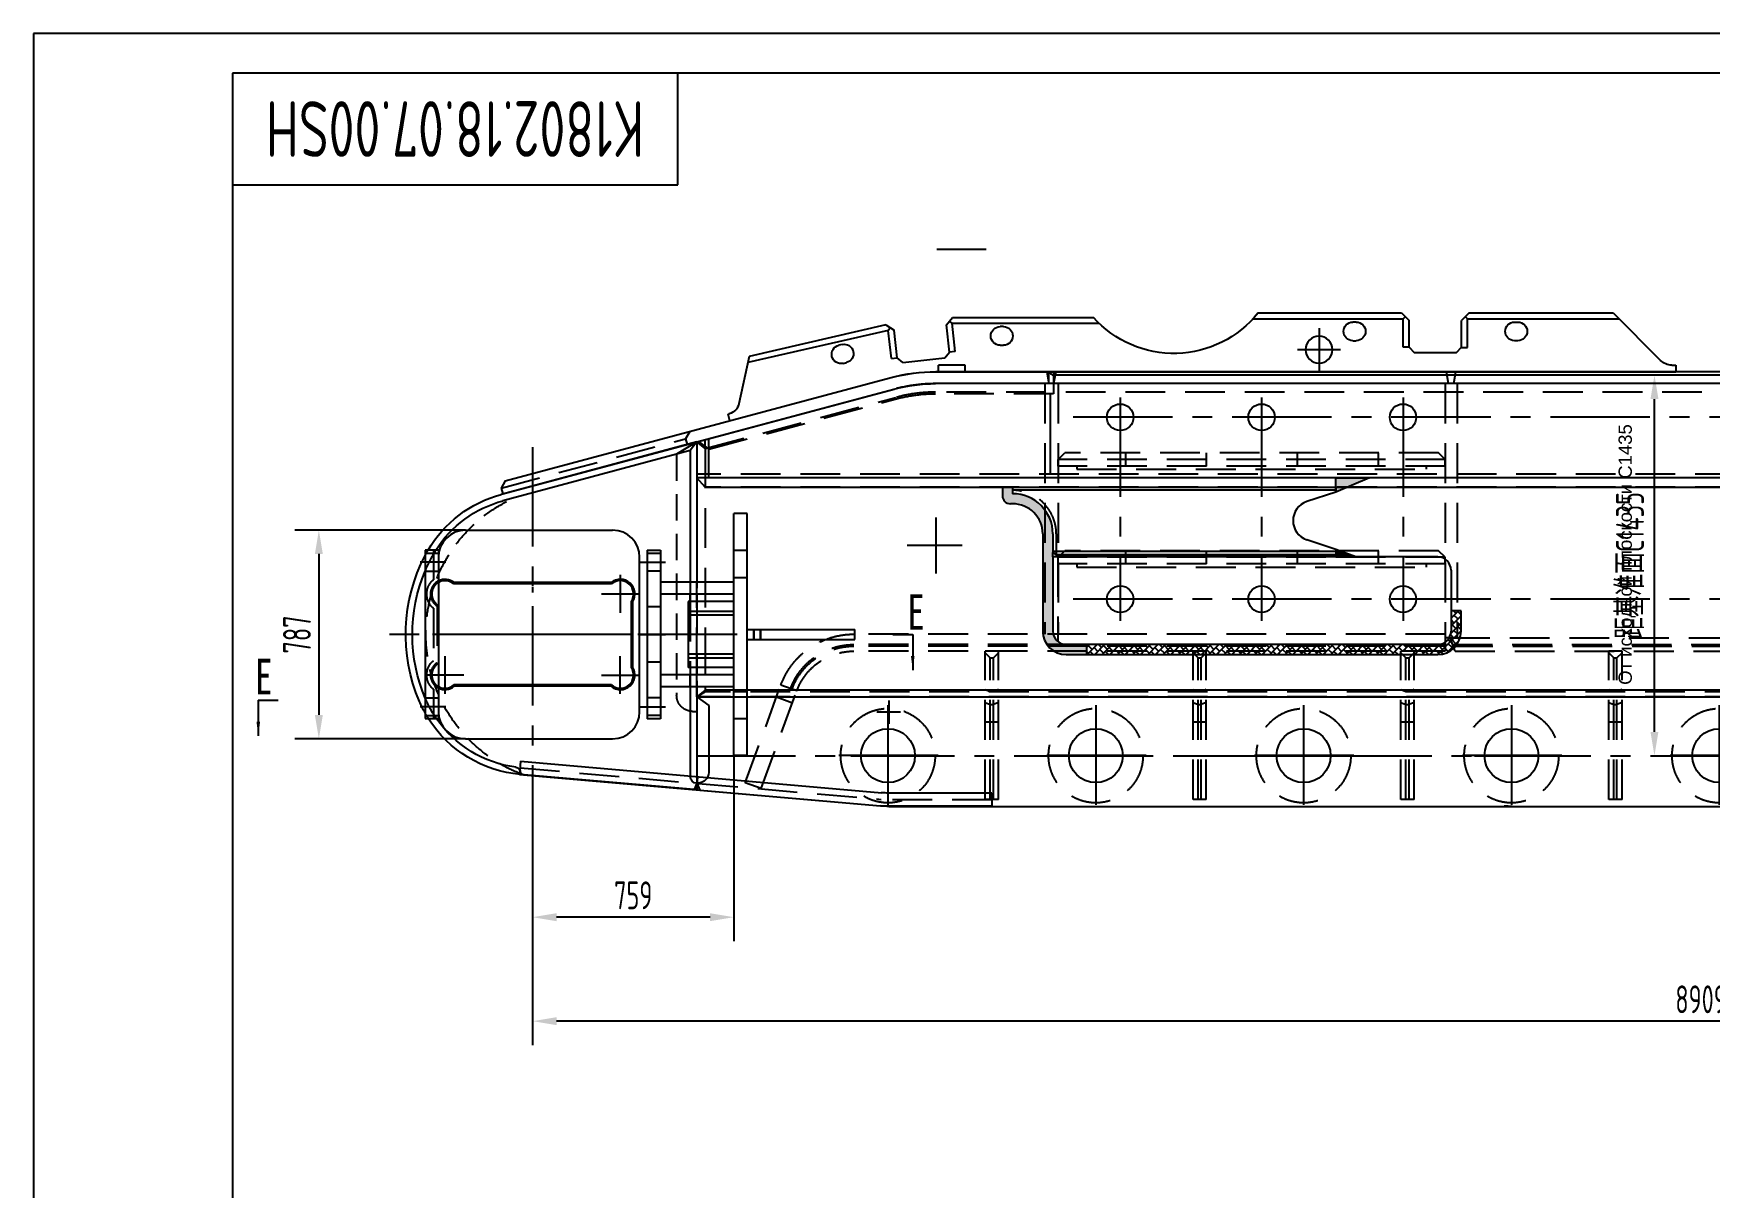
# Model space of a CAD drawing. Header units: millimetres. Extents: x 0 to 12600, y -354 to 8910.
# Drawn here: x 0 to 6322, y 4558 to 8910 of the extents above; entities that cross this region are included whole.
import ezdxf
from ezdxf.enums import TextEntityAlignment as Align

# ---------------------------------------------------------------- set-up
doc = ezdxf.new("R2010")
doc.units = ezdxf.units.MM
doc.header["$LTSCALE"] = 300
doc.linetypes.add('F', pattern=[0.75, 0.5, -0.25])
doc.linetypes.add('G', pattern=[2, 1.25, -0.25, 0.25, -0.25])
for name, color, linetype in [('01', 7, 'Continuous'), ('02', 1, 'Continuous'), ('04', 2, 'F'), ('05', 4, 'G'), ('08', 1, 'Continuous'), ('11', 3, 'Continuous')]:
    doc.layers.add(name, color=color, linetype=linetype)
doc.styles.get("Standard").update_dxf_attribs({"font": 'isocp', "width": 0.707, "bigfont": 'intecad.shx'})
doc.dimstyles.new('INTE', dxfattribs={"dimscale": 30, "dimtxt": 3.5, "dimasz": 3, "dimexe": 3, "dimexo": 0, "dimgap": 1, "dimtad": 1, "dimdec": 3, "dimdsep": 46, "dimtxsty": 'Standard', "dimcen": 0, "dimclrd": 1, "dimclre": 1, "dimclrt": 3, "dimaunit": 1, "dimadec": 0, "dimazin": 0, "dimtfac": 1, "dimtdec": 3, "dimtmove": 0, "dimatfit": 0, "dimfxl": 1, "dimarcsym": 0})

# ---------------------------------------------------------------- blocks, each defined once
blk = doc.blocks.new('qwerqwer')
at = {"layer": '01'}
for p, q in [((9410.6, 13122.1), (2758.6, 13122.1)), ((9410.6, 13122.1), (9365.6, 13090.1)), ((9365.6, 13090.1), (9365.6, 12837.1)), ((9410.6, 13122.1), (9410.6, 12797.1)), ((9410.6, 12797.1), (9399.6, 12770.2)), ((9410.6, 12797.1), (9405.6, 12797.1)), ((8686.6, 12709.1), (2758.6, 12709.1)), ((9399.6, 12770.2), (8717.7, 12710.5))]:
    blk.add_line(p, q, dxfattribs=at)
for centre, radius, start, end in [((9405.6, 12837.1), 40, 180, 270), ((6334.6, 13065.1), 356, 270, 275.00148), ((8686.6, 13065.1), 356, 270, 275.00148)]:
    blk.add_arc(centre, radius, start, end, dxfattribs=at)
at = {"layer": '02', "color": 1, "linetype": 'Continuous'}
for q in [(9399.6, 12770.2), (9410.6, 12797.1)]:
    blk.add_line((9410.6, 12771.1), q, dxfattribs=at)
at = {"layer": '05'}
for p, q in [((6337.6, 13042.6), (6337.6, 12757.6)), ((7121.6, 13042.6), (7121.6, 12757.6)), ((7905.6, 13042.6), (7905.6, 12757.6)), ((8706.9, 13065.1), (8666.4, 13065.1)), ((8686.6, 13085.4), (8686.6, 13044.9)), ((8689.6, 13065.1), (8689.6, 12757.6)), ((5693.1, 12900.1), (5408.1, 12900.1)), ((6477.1, 12900.1), (6192.1, 12900.1)), ((7261.1, 12900.1), (6976.1, 12900.1)), ((8045.1, 12900.1), (7760.1, 12900.1)), ((8829.1, 12900.1), (8544.1, 12900.1))]:
    blk.add_line(p, q, dxfattribs=at)
at = {"layer": '05', "color": 4, "linetype": 'G'}
blk.add_line((9413.6, 12900.1), (1844.6, 12900.1), dxfattribs=at)
blk = doc.blocks.new('*D209')
at = {"layer": '08', "color": 1, "lineweight": -2}
for p, q in [((10792, 6296.7), (10792, 5095.3)), ((1882.8, 5981.8), (1882.8, 5095.3)), ((10702, 5185.3), (1972.8, 5185.3))]:
    blk.add_line(p, q, dxfattribs=at)
at = {"layer": '08', "color": 1}
for points in [[(1972.8, 5200.3), (1972.8, 5170.3), (1882.8, 5185.3)], [(10702, 5200.3), (10702, 5170.3), (10792, 5185.3)]]:
    blk.add_solid(points, dxfattribs=at)
at = {"layer": 'Defpoints', "color": 0}
for p in [(10792, 6296.7), (1882.8, 5981.8), (1882.8, 5185.3)]:
    blk.add_point(p, dxfattribs=at)
at = {"layer": '08', "color": 3, "insert": (6337.4, 5267.8), "char_height": 105, "attachment_point": 5}
blk.add_mtext('8909{\\C3;%%p9}', dxfattribs=at)
blk = doc.blocks.new('ewwe')
for p, q in [((2439.2, 14125.3), (2413.2, 14080.3)), ((2439.2, 14125.3), (7072.3, 14125.3)), ((7072.3, 14125.3), (7080.2, 14080.3)), ((2108.2, 14080.3), (7525.2, 14080.3)), ((8426.2, 13860.8), (7682.8, 14059.6))]:
    blk.add_line(p, q)
blk.add_arc((7525.2, 13470.3), 610, 75.02904, 90)
at = {"layer": '04', "color": 2, "linetype": 'F'}
for p, q in [((2121.2, 14080.3), (2121.2, 13877.3)), ((7080.2, 14080.3), (7080.2, 14042.3)), ((7080.2, 14042.3), (7525.2, 14042.3)), ((8381.2, 13833.5), (7673, 14022.9)), ((8381.2, 13725.3), (8381.2, 13872.9)), ((8426.2, 13860.8), (8426.2, 13725.3)), ((2260.2, 13738.3), (8426.2, 13738.3))]:
    blk.add_line(p, q, dxfattribs=at)
at = {"layer": '04'}
blk.add_line((8419.2, 13862.7), (8381.2, 13833.5), dxfattribs=at)
at = {"layer": '04', "color": 2, "linetype": 'F'}
for centre, radius, start, end in [((7525.2, 13470.3), 572, 75.02904, 90), ((2260.2, 13877.3), 139, 180, 270)]:
    blk.add_arc(centre, radius, start, end, dxfattribs=at)
blk = doc.blocks.new('55555')
at = {"layer": '04', "color": 2, "linetype": 'F'}
for p, q in [((12461.6, -2661.9), (8702.6, -2661.9)), ((8702.6, -2692.9), (8702.6, -2661.9)), ((12452.5, -2686.9), (8702.6, -2686.9)), ((12450.4, -2692.9), (8702.6, -2692.9)), ((8702.6, -2692.9), (8721.6, -2711.9)), ((12443.4, -2711.9), (8721.6, -2711.9)), ((12443.4, -2711.9), (12461.6, -2661.9))]:
    blk.add_line(p, q, dxfattribs=at)
blk = doc.blocks.new('WREQWRTWQ E')
for p, q in [((5762.2, 13090.2), (5770.1, 13135.2)), ((5762.2, 13090.2), (7413.2, 13090.2)), ((5770.1, 13135.2), (7405.3, 13135.2)), ((7413.2, 13090.2), (7405.3, 13135.2))]:
    blk.add_line(p, q)
blk = doc.blocks.new('WEWEWRET')
for p, q in [((18531.9, 10205.3), (18523.9, 10160.3)), ((18531.9, 10205.3), (18949.9, 10205.3)), ((20574.3, 9793.5), (19119.3, 10183)), ((18523.9, 10160.3), (18949.9, 10160.3)), ((20583.9, 9744.3), (19107.7, 10139.5)), ((20574.3, 9793.5), (20589.9, 9766.5)), ((20589.9, 9766.5), (20583.9, 9744.3))]:
    blk.add_line(p, q)
blk.add_arc((18949.9, 9550.3), 655, 75.01125, 90)
at = {"layer": '02', "color": 1, "linetype": 'Continuous'}
blk.add_line((18523.9, 10160.3), (18523.9, 10205.3), dxfattribs=at)
at = {"layer": '04', "color": 2, "linetype": 'F'}
for p, q in [((19878.8, 9979.7), (19894.4, 9952.7)), ((19894.4, 9952.7), (19888.4, 9930.5)), ((20589.9, 9766.5), (19894.4, 9952.7))]:
    blk.add_line(p, q, dxfattribs=at)
blk = doc.blocks.new('wreerere')
at = {"layer": '01'}
for p, q in [((13999.3, 12562), (13819.9, 12382.6)), ((14548.3, 12540), (13977.3, 12540)), ((14541.3, 12562), (13999.3, 12562)), ((14370.8, 12527), (14357.8, 12527)), ((14541.3, 12562), (14570.3, 12533)), ((14548.3, 12540), (14555.8, 12547.5)), ((14548.3, 12431.5), (14548.3, 12540)), ((14570.3, 12432), (14570.3, 12533)), ((14797.3, 12562), (14768.3, 12533)), ((14768.3, 12432), (14768.3, 12533)), ((14790.3, 12540), (14782.8, 12547.5)), ((15357.2, 12540), (14790.3, 12540)), ((14790.3, 12432), (14790.3, 12540)), ((15338.3, 12562), (14797.3, 12562)), ((14967.8, 12527), (14980.8, 12527)), ((16492.6, 12523), (15938.2, 12523)), ((16491, 12545), (15959.3, 12545)), ((16480.7, 12416.4), (16492.6, 12523)), ((16514, 12516.2), (16491, 12545)), ((16492.6, 12523), (16502.3, 12530.8)), ((14357.8, 12457), (14370.8, 12457)), ((14980.8, 12457), (14967.8, 12457)), ((16298.3, 12510), (16311.3, 12510)), ((16502.6, 12413.9), (16514, 12516.2)), ((16699.3, 12391.9), (16711, 12496.8)), ((16742.2, 12516.3), (16711, 12496.8)), ((16721.2, 12389.5), (16733.1, 12495.8)), ((16733.1, 12495.8), (16726.4, 12506.4)), ((16733.1, 12495.8), (17263.4, 12374.3)), ((16742.2, 12516.3), (17258.3, 12398)), ((14570.3, 12431.5), (14548.3, 12431.5)), ((14589.3, 12413), (14570.3, 12432)), ((14749.3, 12413), (14589.3, 12413)), ((14768.3, 12432), (14749.3, 12413)), ((14768.3, 12432), (14790.3, 12432)), ((16311.3, 12440), (16298.3, 12440)), ((16480.7, 12416.4), (16502.6, 12413.9)), ((16519.3, 12392.9), (16502.6, 12413.9)), ((16678.3, 12375.2), (16519.3, 12392.9)), ((16678.3, 12375.2), (16699.3, 12391.9)), ((16721.2, 12389.5), (16699.3, 12391.9)), ((16906.8, 12442.7), (16919.5, 12439.8)), ((17258.3, 12398), (17296.6, 12219.4)), ((13777.5, 12365), (13762.3, 12365)), ((13762.3, 12365), (13762.3, 12340)), ((16553.3, 12340), (13762.3, 12340)), ((16903.8, 12371.6), (16891.2, 12374.5)), ((17331, 12154.9), (17337.3, 12180.3)), ((17337.3, 12180.3), (17332.7, 12181.6))]:
    blk.add_line(p, q, dxfattribs=at)
blk.add_circle((15108.3, 12423), 51, dxfattribs=at)
for centre, radius, start, end in [((14357.8, 12492), 35, 90, 270), ((14370.8, 12492), 35, 270, 90), ((14967.8, 12492), 35, 90, 270), ((14980.8, 12492), 35, 270, 90), ((15656, 12814.9), 406, 218.51915, 318.34467), ((16298.3, 12475), 35, 90, 270), ((16311.3, 12475), 35, 270, 90), ((16899, 12408.6), 35, 77.09348, 257.09348), ((16911.6, 12405.7), 35, 257.09348, 77.09348), ((13777.5, 12425), 60, 270, 315), ((16553.3, 11685), 655, 75.1193, 90), ((17345.5, 12229.9), 50, 192.09348, 255.12234)]:
    blk.add_arc(centre, radius, start, end, dxfattribs=at)
at = {"layer": '05'}
for p, q in [((15108.3, 12504), (15108.3, 12342)), ((15027.3, 12423), (15189.3, 12423))]:
    blk.add_line(p, q, dxfattribs=at)
at = {"layer": '05', "color": 4, "linetype": 'G'}
blk.add_line((16553.3, 11790.8), (16553.3, 11578.4), dxfattribs=at)
blk = doc.blocks.new('*D210')
at = {"layer": '08', "color": 1, "lineweight": -2}
for p, q in [((2641.8, 6186.7), (2641.8, 5487.5)), ((1882.8, 5981.8), (1882.8, 5487.5)), ((2551.8, 5577.5), (1972.8, 5577.5))]:
    blk.add_line(p, q, dxfattribs=at)
at = {"layer": '08', "color": 1}
for points in [[(1972.8, 5592.5), (1972.8, 5562.5), (1882.8, 5577.5)], [(2551.8, 5592.5), (2551.8, 5562.5), (2641.8, 5577.5)]]:
    blk.add_solid(points, dxfattribs=at)
at = {"layer": 'Defpoints', "color": 0}
for p in [(2641.8, 6186.7), (1882.8, 5981.8), (1882.8, 5577.5)]:
    blk.add_point(p, dxfattribs=at)
at = {"layer": '08', "color": 3, "insert": (2262.3, 5660), "char_height": 105, "attachment_point": 5}
blk.add_mtext('759', dxfattribs=at)
blk = doc.blocks.new('rrryerueut')
for p, q in [((12855.6, 13082.3), (11493.4, 12963.6)), ((12860, 13032.4), (11497.8, 12913.8)), ((12855.6, 13082.3), (12860, 13032.4)), ((11078, 12962.4), (11467, 12962.4)), ((11078, 12962.4), (11078, 12912.4)), ((11078, 12912.4), (11466.9, 12912.4))]:
    blk.add_line(p, q)
for radius in [306, 356]:
    blk.add_arc((11467, 13268.4), radius, 270, 275.24225)
at = {"layer": '04', "color": 2, "linetype": 'F'}
for p, q in [((12857.8, 13057.4), (11495.6, 12938.7)), ((12188.1, 13024.1), (12192.5, 12974.3)), ((11078, 12937.4), (11467, 12937.4))]:
    blk.add_line(p, q, dxfattribs=at)
at = {"layer": '05'}
for p, q in [((11467, 13311.8), (11467, 13223)), ((11511.4, 13268.4), (11422.6, 13268.4))]:
    blk.add_line(p, q, dxfattribs=at)
at = {"layer": '05', "color": 4, "linetype": 'G'}
blk.add_line((11467, 13296.3), (11467, 13229.9), dxfattribs=at)
blk = doc.blocks.new('ERERERER')
at = {"layer": '01', "color": 7, "linetype": 'Continuous'}
for p, q in [((-3716.8, 2579.6), (-3161.8, 2579.6)), ((-3059.8, 1894.6), (-3059.8, 2477.6)), ((-3716.8, 1792.6), (-3161.8, 1792.6))]:
    blk.add_line(p, q, dxfattribs=at)
for centre, start, end in [((-3716.8, 2477.6), 90, 180), ((-3161.8, 2477.6), 0, 90), ((-3716.8, 1894.6), 180, 270), ((-3161.8, 1894.6), 270, 0)]:
    blk.add_arc(centre, 102, start, end, dxfattribs=at)
blk = doc.blocks.new('A$C63BF3C51')
for p, q in [((0, 1489), (0, 0)), ((0, 1489), (45, 1481.1)), ((45, 1481.1), (45, 7.9)), ((0, 0), (45, 7.9))]:
    blk.add_line(p, q)
at = {"layer": '02', "color": 1, "linetype": 'Continuous'}
blk.add_line((0, 0), (45, 0), dxfattribs=at)
blk = doc.blocks.new('wwtereer')
at = {"layer": '04', "color": 2, "linetype": 'F'}
for p, q in [((9948.8, 14122.2), (9973.8, 14147.2)), ((9948.8, 14097.2), (9948.8, 14122.2)), ((9948.8, 14122.2), (11408.8, 14122.2)), ((9973.8, 14147.2), (11383.8, 14147.2)), ((10201.8, 14147.2), (10201.8, 14097.2)), ((10506.8, 14147.2), (10506.8, 14097.2)), ((10849.8, 14147.2), (10849.8, 14097.2)), ((11154.8, 14147.2), (11154.8, 14097.2)), ((11408.8, 14122.2), (11383.8, 14147.2)), ((11408.8, 14097.2), (11408.8, 14122.2)), ((9948.8, 14097.2), (11408.8, 14097.2))]:
    blk.add_line(p, q, dxfattribs=at)
blk = doc.blocks.new('rrrrr')
at = {"layer": '04'}
for p, q in [((6475.6, 9441.5), (5155.6, 9441.5)), ((6475.6, 9453.5), (6475.6, 9441.5))]:
    blk.add_line(p, q, dxfattribs=at)
blk = doc.blocks.new('swerwet')
at = {"layer": '01'}
for p, q in [((-5032.2, 3262.3), (-5032.2, 3229.3)), ((-4994.2, 3262.3), (-3775.2, 3262.3)), ((-4994.2, 3262.3), (-4994.2, 3237.3)), ((-3775.2, 3250.7), (-4994.2, 3250.7)), ((-3775.2, 3243.3), (-3884, 3207.5)), ((-3775.2, 3262.3), (-3775.2, 3243.3)), ((-4994.2, 3199.3), (-5002.2, 3199.3)), ((-4880.2, 3085.3), (-4880.2, 3015.8)), ((-4842.2, 3085.3), (-4842.2, 3015.8)), ((-3775.2, 3027.3), (-3884, 3063.1)), ((-3775.2, 3019.8), (-4842.2, 3019.8)), ((-4842.2, 3015.8), (-4829.2, 3008.3)), ((-4829.2, 3008.3), (-3775.2, 3008.3)), ((-3775.2, 3027.3), (-3775.2, 3008.3))]:
    blk.add_line(p, q, dxfattribs=at)
for centre, radius, start, end in [((-5002.2, 3229.3), 30, 180, 270), ((-4994.2, 3085.3), 152, 0, 90), ((-4994.2, 3085.3), 114, 0, 90), ((-3860.2, 3135.3), 76, 108.22428, 251.77572)]:
    blk.add_arc(centre, radius, start, end, dxfattribs=at)
at = {"layer": '04', "color": 2, "linetype": 'F'}
blk.add_line((-4829.2, 3085.3), (-4829.2, 3008.3), dxfattribs=at)
blk.add_arc((-4994.2, 3085.3), 165, 0, 90, dxfattribs=at)
blk = doc.blocks.new('erwrw3rewer')
at = {"layer": '04', "color": 2, "linetype": 'F'}
for p, q in [((12277, 7935.6), (14508, 7935.6)), ((12277, 7935.6), (14508, 7935.6)), ((12277, 7935.6), (12277, 7871.6)), ((12277, 7935.6), (12277, 7871.6)), ((12277, 7896.6), (14508, 7896.6)), ((12277, 7890.6), (14508, 7890.6)), ((12277, 7871.6), (14508, 7871.6)), ((12277, 7871.6), (14508, 7871.6)), ((14722.9, 7721.9), (14783, 7743.8)), ((14857, 7353.6), (14723.2, 7721)), ((14857, 7353.6), (14723.2, 7721)), ((14917.2, 7375.5), (14783.3, 7742.9)), ((14917.2, 7375.5), (14783.3, 7742.9)), ((14739.6, 7675.9), (14799.8, 7697.8)), ((14857, 7353.6), (14917.2, 7375.5)), ((14857, 7353.6), (14917.2, 7375.5))]:
    blk.add_line(p, q, dxfattribs=at)
for radius, start in [(293, 20.01596), (293, 20.01596), (254, 20.24153), (248, 20.24699), (229, 20.01596), (229, 20.01596)]:
    blk.add_arc((14508, 7642.6), radius, start, 90, dxfattribs=at)
blk = doc.blocks.new('53433467755')
blk.add_circle((11104.6, 1421), 101.7)
at = {"layer": '04', "color": 2, "linetype": 'F'}
blk.add_circle((11104.6, 1421), 178, dxfattribs=at)
at = {"layer": '05'}
for p, q in [((11104.6, 1611), (11104.6, 1231)), ((11294.6, 1421), (10914.6, 1421))]:
    blk.add_line(p, q, dxfattribs=at)
blk = doc.blocks.new('ewewewwwwe')
at = {"layer": '01'}
for centre in [(8196.2, 3792.3), (8196.2, 3106.6)]:
    blk.add_circle(centre, 50, dxfattribs=at)
at = {"layer": '05', "color": 4, "linetype": 'G'}
blk.add_line((8196.2, 3867.6), (8196.2, 3024.8), dxfattribs=at)
blk = doc.blocks.new('A$C5FEE4764')
for p, q in [((0, 50), (913, 50)), ((0, 50), (0, 0)), ((913, 50), (913, 0)), ((0, 0), (913, 0))]:
    blk.add_line(p, q)
at = {"layer": '04', "color": 2, "linetype": 'F'}
for p, q in [((140, 0), (140, 50)), ((242, 0), (242, 50)), ((672, 0), (672, 50)), ((774, 0), (774, 50))]:
    blk.add_line(p, q, dxfattribs=at)
blk = doc.blocks.new('335555555')
at = {"layer": '04', "color": 2, "linetype": 'F'}
for p, q in [((6154.1, 8043.3), (6154.1, 7484.3)), ((6154.1, 8043.3), (6204.1, 8043.3)), ((6173.1, 8043.3), (6173.1, 7509.3)), ((6185.1, 8043.3), (6185.1, 7509.3)), ((6204.1, 8043.3), (6204.1, 7484.3)), ((6204.1, 7751.3), (6154.1, 7751.3)), ((6154.1, 7677.5), (6173.1, 7685.3)), ((6185.1, 7685.3), (6173.1, 7685.3)), ((6204.1, 7677.5), (6185.1, 7685.3)), ((6154.1, 7628.5), (6173.1, 7636.3)), ((6185.1, 7636.3), (6173.1, 7636.3)), ((6204.1, 7628.5), (6185.1, 7636.3)), ((6173.1, 7509.3), (6154.1, 7490.3)), ((6154.1, 7484.3), (6204.1, 7484.3)), ((6185.1, 7509.3), (6173.1, 7509.3)), ((6185.1, 7509.3), (6204.1, 7490.3))]:
    blk.add_line(p, q, dxfattribs=at)
blk = doc.blocks.new('rrrryy')
at = {"layer": '01'}
for p, q in [((10464.4, 6580.9), (10058.4, 6580.9)), ((10464.4, 6542.9), (10058.4, 6542.9))]:
    blk.add_line(p, q, dxfattribs=at)
at = {"layer": '01', "color": 7, "linetype": 'Continuous'}
blk.add_line((10058.4, 6542.9), (10058.4, 6580.9), dxfattribs=at)
at = {"layer": '04', "color": 2, "linetype": 'F'}
for p, q in [((10413.4, 6580.9), (10413.4, 6542.9)), ((10413.4, 6542.9), (10413.4, 6580.9)), ((10439.4, 6580.9), (10439.4, 6542.9)), ((10439.4, 6542.9), (10439.4, 6580.9))]:
    blk.add_line(p, q, dxfattribs=at)
blk = doc.blocks.new('qertwqrtwqrt wqf')
for p, q in [((2011.8, 2117.8), (2646.8, 2117.8)), ((2011.8, 2117.8), (2011.8, 2067.8)), ((2646.8, 2067.8), (2646.8, 2117.8)), ((2011.8, 2067.8), (2646.8, 2067.8))]:
    blk.add_line(p, q)
at = {"layer": '01', "color": 7, "linetype": 'Continuous'}
for p, q in [((2225.1, 2067.8), (2225.1, 2117.8)), ((2433.5, 2067.8), (2433.5, 2117.8))]:
    blk.add_line(p, q, dxfattribs=at)
at = {"layer": '04', "color": 2, "linetype": 'F'}
for p, q in [((2023.3, 2067.8), (2023.3, 2117.8)), ((2090.3, 2067.8), (2090.3, 2117.8)), ((2568.3, 2067.8), (2568.3, 2117.8)), ((2635.3, 2067.8), (2635.3, 2117.8))]:
    blk.add_line(p, q, dxfattribs=at)
at = {"layer": '05'}
for p, q in [((2056.8, 2145.7), (2056.8, 2048.7)), ((2329.3, 2145.7), (2329.3, 2048.7)), ((2601.8, 2145.7), (2601.8, 2048.7))]:
    blk.add_line(p, q, dxfattribs=at)
blk = doc.blocks.new('qewrtetewrt')
for p, q in [((3726.8, 1641.3), (3726.8, 1006.3)), ((3726.8, 1641.3), (3776.8, 1641.3)), ((3776.8, 1641.3), (3776.8, 1006.3)), ((3776.8, 1006.3), (3726.8, 1006.3))]:
    blk.add_line(p, q)
at = {"layer": '04', "color": 2, "linetype": 'F'}
for p, q in [((3776.8, 1629.8), (3726.8, 1629.8)), ((3745.8, 1641.3), (3745.8, 1529.9)), ((3776.8, 1562.8), (3726.8, 1562.8)), ((3745.8, 1422.7), (3745.8, 1224.9)), ((3776.8, 1084.8), (3726.8, 1084.8)), ((3745.8, 1117.7), (3745.8, 1006.3)), ((3776.8, 1017.8), (3726.8, 1017.8))]:
    blk.add_line(p, q, dxfattribs=at)
for centre in [(3700.8, 1476.3), (3700.8, 1171.3)]:
    blk.add_arc(centre, 70, 310.0052, 49.9948, dxfattribs=at)
at = {"layer": '05'}
for p, q in [((3698.9, 1596.3), (3795.9, 1596.3)), ((3698.9, 1051.3), (3795.9, 1051.3))]:
    blk.add_line(p, q, dxfattribs=at)
blk = doc.blocks.new('qqwewewewqeqr')
at = {"ltscale": 0.666667}
for p, q in [((14336.3, 10469.4), (15074.2, 10271.6)), ((14336.3, 10469.4), (14361.3, 10436.8)), ((14361.3, 10436.8), (15067.7, 10247.5)), ((14361.3, 10436.8), (14361.3, 9940.9)), ((14361.3, 9895.9), (14361.3, 9867.4)), ((15311, 9853.1), (15311, 9633.7)), ((15311, 9853.1), (15311, 9633.7)), ((14361.3, 9619.4), (14361.3, 9590.9)), ((14361.3, 9545.9), (14361.3, 9207.4)), ((14336.3, 9182.4), (14346.3, 9158.2)), ((14346.3, 9158.2), (15002.3, 9215.6)), ((15001.8, 9221), (15002.3, 9215.6))]:
    blk.add_line(p, q, dxfattribs=at)
for centre, radius, start, end in [((14955.5, 9830.3), 432, 32.2498, 75), ((14955.5, 9830.3), 457, 30.2929, 75), ((14793.3, 9743.4), 641, 336.80333, 27.6687), ((14793.3, 9743.4), 616, 336.80333, 22.84022), ((14962.4, 9670.9), 457, 330.71005, 336.80333), ((14962.4, 9670.9), 457, 275, 327.57748), ((14962.4, 9670.9), 432, 277.53604, 325.44574), ((15021.7, 9222.8), 20, 97.53604, 185), ((14336.3, 9207.4), 25, 270, 0)]:
    blk.add_arc(centre, radius, start, end, dxfattribs=at)
at = {"layer": '01', "color": 7, "linetype": 'Continuous'}
for p, q in [((14336.4, 10469.3), (14336.3, 9940.9)), ((14336.3, 9867.4), (14336.3, 9895.9)), ((14336.3, 9590.9), (14336.3, 9619.4))]:
    blk.add_line(p, q, dxfattribs=at)
at = {"layer": '02', "color": 1, "linetype": 'Continuous', "ltscale": 0.666667}
for p, q in [((14336.3, 9182.4), (14336.3, 9157.4)), ((14336.3, 9157.4), (14346.3, 9158.2))]:
    blk.add_line(p, q, dxfattribs=at)
at = {"layer": '04', "color": 2, "linetype": 'F', "ltscale": 0.666667}
for p, q in [((14336.3, 10469.4), (14412.3, 10423.1)), ((14412.3, 10423.1), (14412.3, 9513.4)), ((14352.3, 9453.4), (14336.3, 9453.4))]:
    blk.add_line(p, q, dxfattribs=at)
at = {"layer": '04'}
for p, q in [((14336.3, 9895.9), (14336.3, 9940.9)), ((14361.3, 9940.9), (14361.3, 9895.9)), ((14336.3, 9619.4), (14336.3, 9867.4)), ((14361.3, 9867.4), (14361.3, 9619.4)), ((14336.3, 9545.9), (14336.3, 9590.9)), ((14361.3, 9545.9), (14361.3, 9590.9)), ((14336.3, 9508.4), (14336.3, 9545.9))]:
    blk.add_line(p, q, dxfattribs=at)
at = {"layer": '04', "color": 2, "linetype": 'F', "ltscale": 0.666667}
for centre, radius, start, end in [((14793.3, 9743.4), 565, 290.69285, 65.95985), ((14352.3, 9513.4), 60, 270, 0)]:
    blk.add_arc(centre, radius, start, end, dxfattribs=at)
at = {"layer": '04', "color": 2, "linetype": 'F'}
for centre, radius, start, end in [((14804.7, 9747), 604.1, 22.93144, 31.30418), ((14877.2, 9786.9), 546.5, 27.71246, 30.08926), ((14962.4, 9670.9), 432, 325.44574, 336.80333), ((14962.4, 9670.9), 457, 327.57748, 330.71005)]:
    blk.add_arc(centre, radius, start, end, dxfattribs=at)
at = {"layer": '05', "color": 4, "linetype": 'G', "ltscale": 0.666667}
blk.add_line((14183.6, 9743.4), (15495.7, 9743.4), dxfattribs=at)
at = {"rotation": 270}
blk.add_blockref('qertwqrtwqrt wqf', (12405.6, 12072.6), dxfattribs=at)
blk.add_blockref('qewrtetewrt', (11584.2, 8419.6))
blk = doc.blocks.new('*D220')
at = {"layer": '08', "color": 1, "lineweight": -2}
for p, q in [((1629.3, 7037.2), (986.3, 7037.2)), ((1076.3, 6947.2), (1076.3, 6340.2)), ((1629.3, 6250.2), (986.3, 6250.2))]:
    blk.add_line(p, q, dxfattribs=at)
at = {"layer": '08', "color": 1}
for points in [[(1061.3, 6947.2), (1091.3, 6947.2), (1076.3, 7037.2)], [(1061.3, 6340.2), (1091.3, 6340.2), (1076.3, 6250.2)]]:
    blk.add_solid(points, dxfattribs=at)
at = {"layer": 'Defpoints', "color": 0}
for p in [(1629.3, 7037.2), (1076.3, 6250.2), (1629.3, 6250.2)]:
    blk.add_point(p, dxfattribs=at)
at = {"layer": '08', "color": 3, "insert": (993.8, 6643.7), "char_height": 105, "attachment_point": 5, "rotation": 90}
blk.add_mtext('787', dxfattribs=at)
blk = doc.blocks.new('*D238')
at = {"layer": '08', "color": 1, "lineweight": -2}
for p, q in [((6246.1, 7621.5), (6024.4, 7621.5)), ((6114.4, 6276.5), (6114.4, 7531.5)), ((6113.6, 6186.5), (6204.4, 6186.5))]:
    blk.add_line(p, q, dxfattribs=at)
at = {"layer": '08', "color": 1}
for points in [[(6099.4, 7531.5), (6129.4, 7531.5), (6114.4, 7621.5)], [(6099.4, 6276.5), (6129.4, 6276.5), (6114.4, 6186.5)]]:
    blk.add_solid(points, dxfattribs=at)
at = {"layer": 'Defpoints', "color": 0}
for p in [(6114.4, 7621.5), (6246.1, 7621.5), (6113.6, 6186.5)]:
    blk.add_point(p, dxfattribs=at)
at = {"layer": '08', "color": 3, "insert": (6022.2, 6904), "char_height": 105, "attachment_point": 5, "rotation": 90}
blk.add_mtext('距基准面C1435', dxfattribs=at)
blk = doc.blocks.new('*U274', base_point=(251.96, 168.31))
at = {"layer": '01'}
for p, q in [((251.96, 168.31), (251.96, 182.31)), ((195.96, 168.31), (251.96, 168.31))]:
    blk.add_line(p, q, dxfattribs=at)
blk = doc.blocks.new('*U275')
at = {"layer": '04'}
blk.add_blockref('*U274', (0, 0), dxfattribs=at)
blk = doc.blocks.new('*U276')
at = {"layer": '01'}
for points in [[(415, 292), (25, 292)], [(25, 292), (25, 5)]]:
    blk.add_lwpolyline(points, dxfattribs=at)
at = {"layer": '02'}
for points in [[(420, 297), (0, 297)], [(0, 297), (0, 0)]]:
    blk.add_lwpolyline(points, dxfattribs=at)

msp = doc.modelspace()

# ---------------------------------------------------------------- hatches: boundary and pattern name
at = {"layer": '02', "linetype": 'Continuous'}
h = msp.add_hatch(color=1, dxfattribs=at)
h.paths.add_polyline_path([(4956.7005, 7199.6627), (5039.0153, 7234.6627), (4912.0153, 7234.6627), (4912.0153, 7199.6627)])
h.paths.add_polyline_path([(4956.7005, 7199.6627), (4912.0153, 7199.6627), (4912.0153, 7180.6627)])
at = {"layer": '02'}
h = msp.add_hatch(color=256, dxfattribs=at)
h.paths.add_polyline_path([(3693.0153, 7174.6627), (3693.0153, 7199.6627), (3655.0153, 7199.6627), (3655.0153, 7166.6627, 0.414213562), (3685.0153, 7136.6627), (3693.0153, 7136.6627, -0.414213562), (3807.0153, 7022.6627), (3807.0153, 6953.1683), (3807.0153, 6656.1627, 0.032775895), (3807.77, 6644.6627), (3815.0153, 6644.6627), (3815.0153, 7113.3269, 0.237229285)])
h.paths.add_polyline_path([(3845.0153, 7022.6627, 0.161149181), (3815.0153, 7113.3269), (3815.0153, 6644.6627), (3846.3558, 6644.6627, -0.058084611), (3845.0153, 6656.1627), (3845.0153, 6936.1627), (3845.0153, 6953.1683)])
h.paths.add_polyline_path([(3846.3558, 6644.6627), (3807.77, 6644.6627, 0.120619722), (3822.9476, 6605.6627), (3972.0153, 6605.6627), (3972.0153, 6606.1627), (3895.0153, 6606.1627, -0.347761995)])
h.paths.add_polyline_path([(3972.0153, 6599.6627), (3827.5487, 6599.6627, 0.083722661), (3849.8075, 6580.6627), (3972.0153, 6580.6627)])
h.paths.add_polyline_path([(3972.0153, 6580.6627), (3849.8075, 6580.6627, 0.135704344), (3895.0153, 6568.1627), (3972.0153, 6568.1627)])
h.paths.add_polyline_path([(3972.0153, 6605.6627), (3822.9476, 6605.6627, 0.021490155), (3827.5487, 6599.6627), (3972.0153, 6599.6627)])
at = {"layer": '02', "linetype": 'Continuous'}
h = msp.add_hatch(color=1, dxfattribs=at)
h.paths.add_polyline_path([(4925.3487, 6959.6627), (4912.0153, 6959.6627), (4912.0153, 6945.6627), (4912.0153, 6936.1627), (4988.0153, 6936.1627)])
h.paths.add_polyline_path([(4912.0153, 6964.6627), (4912.0153, 6959.6627), (4925.3487, 6959.6627)])
at = {"layer": '02'}
h = msp.add_hatch(dxfattribs=at)
h.set_pattern_fill('AR-B88', color=256, scale=0.1, angle=45, style=0)
h.set_pattern_definition([(45, (271.706, 3670.339), (-14.36841, 14.36841), []), (135, (271.706, 3670.339), (-21.552615, 7.184205), [20.32, -20.32])])
h.paths.add_polyline_path([(5325.0153, 6599.6627), (3972.0153, 6599.6627), (3972.0153, 6580.6627), (5325.0153, 6580.6627)])
h.paths.add_polyline_path([(4374.0153, 6580.6627), (3972.0153, 6580.6627), (3972.0153, 6568.1627), (4374.0153, 6568.1627)])
h.paths.add_polyline_path([(4424.0153, 6574.6627), (4424.0153, 6580.6627), (4374.0153, 6580.6627), (4374.0153, 6574.6627), (4380.5153, 6568.1627), (4417.5153, 6568.1627)])
h.paths.add_polyline_path([(5158.0153, 6580.6627), (4424.0153, 6580.6627), (4424.0153, 6568.1627), (5158.0153, 6568.1627)])
h.paths.add_polyline_path([(5325.0153, 6605.6627), (3972.0153, 6605.6627), (3972.0153, 6599.6627), (5325.0153, 6599.6627)])
h.paths.add_polyline_path([(5357.8703, 6592.5964), (5344.0153, 6630.6627), (5340.024, 6630.6627, -0.110756007), (5325.0153, 6614.7381), (5325.0153, 6580.6627), (5208.0153, 6580.6627), (5208.0153, 6568.1627), (5297.0153, 6568.1627, 0.193256007)])
h.paths.add_polyline_path([(5370.0153, 6733.1627), (5347.0153, 6733.1627), (5347.0153, 6656.1627, -0.134600337), (5340.024, 6630.6627), (5370.0153, 6630.6627)])
h.paths.add_polyline_path([(5385.0153, 6733.1627), (5370.0153, 6733.1627), (5370.0153, 6630.6627), (5381.2397, 6630.6627, 0.073629969), (5385.0153, 6656.1627)])
h.paths.add_polyline_path([(5381.2397, 6630.6627), (5344.0153, 6630.6627), (5353.1146, 6605.6627), (5369.083, 6605.6627, 0.079473317)])
h.paths.add_polyline_path([(5369.083, 6605.6627), (5353.1146, 6605.6627), (5355.2984, 6599.6627), (5364.482, 6599.6627, 0.021490155)])
h.paths.add_polyline_path([(5364.482, 6599.6627), (5355.2984, 6599.6627), (5357.8703, 6592.5964, 0.027512579)])

# ---------------------------------------------------------------- linework, layer by layer
for p, q in [((5297.0153, 6936.1627), (3845.0153, 6936.1627)), ((3845.0153, 6936.1627), (3845.0153, 6656.1627)), ((5347.0153, 6886.1627), (5347.0153, 6656.1627)), ((2254.3153, 6768.0445), (2254.3153, 6519.2809)), ((2259.3153, 6766.5131), (2259.3153, 6520.8123)), ((5385.0153, 6733.1627), (5347.0153, 6733.1627)), ((5297.0153, 6606.1627), (3895.0153, 6606.1627)), ((3972.0153, 6606.1627), (3972.0153, 6568.1627)), ((3895.0153, 6568.1627), (5297.0153, 6568.1627))]:
    msp.add_line(p, q)
for centre, radius, start, end in [((5297.0153, 6886.1627), 50, 0, 90), ((1552.3153, 6796.6627), 55, 50.59943125, 117.03569179), ((1552.3153, 6796.6627), 50, 48.59037789, 120), ((2213.3153, 6796.6627), 55, 326.75809746, 129.40056875), ((2213.3153, 6796.6627), 50, 325.08479375, 131.40962211), ((3895.0153, 6656.1627), 88, 180, 270), ((3895.0153, 6656.1627), 50, 180, 270), ((5297.0153, 6656.1627), 88, 270, 0), ((5297.0153, 6656.1627), 50, 270, 0), ((2213.3153, 6490.6627), 55, 230.59943125, 33.24190254), ((2213.3153, 6490.6627), 50, 228.59037789, 34.91520625), ((1552.3153, 6490.6627), 50, 240, 311.40962211), ((1552.3153, 6490.6627), 55, 242.96430821, 309.40056875)]:
    msp.add_arc(centre, radius, start, end)
at = {"layer": '01'}
for p, q in [((3514.0153, 7659.6627), (3414.0153, 7659.6627)), ((3414.0153, 7634.6627), (3414.0153, 7659.6627)), ((3514.0153, 7634.6627), (3514.0153, 7659.6627)), ((3856.95, 7634.6627), (3822.0806, 7634.6627)), ((3834.9642, 7634.4627), (3834.9642, 7634.6627)), ((8473.8665, 7621.4627), (3847.9642, 7621.4627)), ((5330.0806, 7634.6627), (5364.95, 7634.6627)), ((3834.9642, 7551.6627), (3834.9642, 7247.6627)), ((2502.0153, 7369.6627), (2502.0153, 6818.6627)), ((8500.0153, 7234.6627), (2547.0153, 7234.6627)), ((4912.0153, 7234.6627), (5039.0153, 7234.6627)), ((4912.0153, 7180.6627), (4912.0153, 7234.6627)), ((2534.0153, 7199.6627), (8500.0153, 7199.6627)), ((3807.0153, 6953.1683), (3807.0153, 6644.6627)), ((4912.0153, 6945.6627), (4912.0153, 6936.1627)), ((4912.0153, 6936.1627), (4988.0153, 6936.1627)), ((1585.3872, 6834.1627), (1587.2259, 6839.1627)), ((2641.8153, 6841.1627), (2365.0153, 6841.1627)), ((1882.8153, 6821.6627), (1882.8153, 6802.4036)), ((2641.8153, 6796.1627), (2365.0153, 6796.1627)), ((2469.8153, 6767.6627), (2469.8153, 6519.6627)), ((2534.0153, 6796.1627), (2534.0153, 6767.6627)), ((2469.8153, 6732.0199), (2641.8153, 6732.0199)), ((2469.8153, 6717.2607), (2641.8153, 6717.2607)), ((5385.0153, 6656.1627), (5385.0153, 6733.1627)), ((3241.5509, 6643.6627), (3316.5509, 6643.6627)), ((2469.8153, 6570.0647), (2641.8153, 6570.0647)), ((2469.8153, 6555.3055), (2641.8153, 6555.3055)), ((2534.0153, 6519.6627), (2534.0153, 6491.1627)), ((1587.2259, 6448.1627), (1585.3872, 6453.1627)), ((2180.2434, 6453.1627), (2178.4047, 6448.1627)), ((2641.8153, 6491.1627), (2365.0153, 6491.1627)), ((2502.0153, 6468.6627), (2502.0153, 6408.6627)), ((847.9022, 6396.136), (922.9022, 6396.136)), ((2641.8153, 6446.1627), (2365.0153, 6446.1627))]:
    msp.add_line(p, q, dxfattribs=at)
at = {"layer": '01', "color": 7, "linetype": 'Continuous'}
for p, q in [((2180.2434, 6834.1627), (1585.3872, 6834.1627)), ((2178.4047, 6839.1627), (1587.2259, 6839.1627)), ((2641.8153, 6767.6627), (2469.8153, 6767.6627)), ((2477.0153, 6773.6627), (2477.0153, 6796.1627)), ((2641.8153, 6519.6627), (2469.8153, 6519.6627)), ((2180.2434, 6453.1627), (1585.3872, 6453.1627)), ((2178.4047, 6448.1627), (1587.2259, 6448.1627)), ((9154.0153, 6433.6627), (2534.0153, 6433.6627))]:
    msp.add_line(p, q, dxfattribs=at)
at = {"layer": '01'}
msp.add_arc((3847.9642, 7634.4627), 13, 180, 270, dxfattribs=at)
at = {"layer": '02'}
for p, q in [((3593.3092, 8095.2041), (3407.3092, 8095.2041)), ((3593.3092, 8095.2041), (3407.3092, 8095.2041)), ((3845.0153, 6936.1627), (3845.0153, 6953.1683)), ((3316.5509, 6643.6627), (3316.5509, 6508.6627)), ((847.9022, 6396.136), (847.9022, 6261.136))]:
    msp.add_line(p, q, dxfattribs=at)
at = {"layer": '02', "color": 1, "linetype": 'Continuous'}
for p, q in [((5039.0153, 7234.6627), (4912.0153, 7180.6627)), ((4988.0153, 6936.1627), (4912.0153, 6964.6627))]:
    msp.add_line(p, q, dxfattribs=at)
at = {"layer": '02'}
for points in [[(3316.5509, 6508.6627, 0, 13.5, 0), (3316.5509, 6562.6627, 0, 0, 0)], [(847.9022, 6261.136, 0, 13.5, 0), (847.9022, 6315.136, 0, 0, 0)]]:
    msp.add_lwpolyline(points, format="xyseb", dxfattribs=at)
at = {"layer": '04', "color": 2, "linetype": 'F'}
for p, q in [((10017.0153, 7589.6627), (3403.0153, 7589.6627)), ((3815.0153, 7589.6627), (3815.0153, 6644.6627)), ((3865.0153, 7589.6627), (3865.0153, 6644.6627)), ((5325.0153, 7589.6627), (5325.0153, 6630.6627)), ((5370.0153, 7589.6627), (5370.0153, 6630.6627)), ((2534.0153, 7345.1113), (3253.3504, 7537.9498)), ((7868.7406, 7557.6627), (3403.0153, 7557.6627)), ((2534.0153, 7345.1113), (2502.0153, 7369.6627)), ((2534.0153, 7345.1113), (2534.0153, 7378.2412)), ((2534.0153, 7345.1113), (2534.0153, 6433.6627)), ((8668.0153, 7234.6627), (2502.0153, 7234.6627)), ((2534.0153, 7199.6627), (2502.0153, 7234.6627)), ((8668.0153, 7199.6627), (2534.0153, 7199.6627)), ((3864.0153, 6936.1627), (3864.0153, 6616.9326)), ((2502.0153, 6796.1627), (2502.0153, 6491.1627)), ((1508.3153, 6742.5437), (1508.3153, 6544.7817)), ((1522.3153, 6750.565), (1522.3153, 6536.7604)), ((5370.0153, 6630.6627), (5325.0153, 6630.6627)), ((2534.0153, 6433.6627), (2502.0153, 6408.6627)), ((2534.0153, 6427.6627), (2502.0153, 6408.6627)), ((9154.0153, 6408.6627), (2502.0153, 6408.6627)), ((9154.0153, 6433.6627), (2534.0153, 6433.6627)), ((2534.0153, 6433.6627), (2534.0153, 6427.6627)), ((9154.0153, 6427.6627), (2534.0153, 6427.6627))]:
    msp.add_line(p, q, dxfattribs=at)
at = {"layer": '04'}
for p, q in [((5255.0153, 7266.6627), (5255.0153, 7278.6627)), ((5255.0153, 6897.6627), (5255.0153, 6909.6627)), ((2477.0153, 6841.1627), (2477.0153, 6796.1627)), ((2502.0153, 6796.1627), (2502.0153, 6841.1627)), ((2477.0153, 6491.1627), (2477.0153, 6446.1627)), ((2502.0153, 6446.1627), (2502.0153, 6491.1627)), ((2486.0153, 6353.6627), (2502.0153, 6353.6627))]:
    msp.add_line(p, q, dxfattribs=at)
at = {"layer": '04', "color": 2, "linetype": 'F'}
for centre, radius, start, end in [((3403.0153, 6979.6627), 610, 90, 105.00692386), ((3403.0153, 6979.6627), 578, 90, 105.00692386), ((1552.3153, 6796.6627), 55, 117.03569179, 236.94426885), ((1552.3153, 6796.6627), 50, 120, 240), ((1552.3153, 6490.6627), 55, 123.05573115, 242.96430821), ((1552.3153, 6490.6627), 50, 120, 240)]:
    msp.add_arc(centre, radius, start, end, dxfattribs=at)
at = {"layer": '05', "color": 4, "linetype": 'G'}
for p, q in [((8496.6556, 7462.6627), (3854.6225, 7462.6627)), ((1882.8153, 7350.2634), (1882.8153, 5981.776)), ((1882.8153, 7350.2634), (1882.8153, 5981.776)), ((1882.8153, 7350.2634), (1882.8153, 5981.776)), ((3502.6716, 6979.6627), (3295.3485, 6979.6627)), ((8496.6556, 6776.9627), (3854.6225, 6776.9627)), ((2654.7698, 6643.6627), (1342.6606, 6643.6627))]:
    msp.add_line(p, q, dxfattribs=at)
at = {"layer": '05'}
for p, q in [((2213.3153, 6868.0919), (2213.3153, 6725.2335)), ((2141.8861, 6796.6627), (2284.7445, 6796.6627)), ((1552.3153, 6419.2335), (1552.3153, 6562.0919)), ((1552.3153, 6419.2335), (1552.3153, 6562.0919)), ((2213.3153, 6419.2335), (2213.3153, 6562.0919)), ((1623.7445, 6490.6627), (1480.8861, 6490.6627)), ((1623.7445, 6490.6627), (1480.8861, 6490.6627)), ((2141.8861, 6490.6627), (2284.7445, 6490.6627))]:
    msp.add_line(p, q, dxfattribs=at)

# ---------------------------------------------------------------- block references
at = {"xscale": -1}
for name, p in [('qqwewewewqeqr', (16838.3239, -3099.6903)), ('qwerqwer', (11912.665, -6713.6607))]:
    msp.add_blockref(name, p, dxfattribs=at)
at = {"layer": '01', "xscale": -1}
for name, p in [('wreerere', (19957.3445, -4705.3787)), ('WEWEWRET', (22353.9469, -2570.6401)), ('WREQWRTWQ E', (12770.2159, -5500.4978)), ('wwtereer', (15273.7766, -6818.5424)), ('wwtereer', (15273.7766, -7187.5424)), ('erwrw3rewer', (17602.0521, -1290.9369)), ('rrrryy', (13156.1742, 81.7224)), ('55555', (17805.6527, 9292.5813)), ('rrryerueut', (14692.974, -6916.7827))]:
    msp.add_blockref(name, p, dxfattribs=at)
at = {"layer": '01', "color": 7, "linetype": 'Continuous', "xscale": -1}
msp.add_blockref('ewwe', (10928.235, -6490.6626), dxfattribs=at)
at = {"layer": '01', "xscale": -1, "rotation": 270}
for name, p in [('A$C63BF3C51', (3849.0153, 7589.6627)), ('A$C5FEE4764', (2641.8153, 6187.1627))]:
    msp.add_blockref(name, p, dxfattribs=at)
at = {"layer": '01'}
for name, p in [('ewewewwwwe', (-4097.0936, 3670.3386)), ('ewewewwwwe', (-3563.6936, 3670.3386)), ('ewewewwwwe', (-3030.2936, 3670.3386)), ('swerwet', (8687.2374, 3937.3978)), ('53433467755', (-7881.6203, 4765.6521)), ('53433467755', (-7097.6203, 4765.6521)), ('53433467755', (-6313.6203, 4765.6521)), ('53433467755', (-5529.6203, 4765.6521)), ('53433467755', (-4745.6203, 4765.6521))]:
    msp.add_blockref(name, p, dxfattribs=at)
at = {"layer": '01', "rotation": 180}
for p in [(9794.1273, 14065.012), (10578.1273, 14065.012), (11362.1273, 14065.012), (12146.1273, 14065.012)]:
    msp.add_blockref('335555555', p, dxfattribs=at)
at = {"layer": '04', "xscale": -1}
for p in [(10410.5818, -2174.8448), (10410.5818, -2543.8448)]:
    msp.add_blockref('rrrrr', p, dxfattribs=at)
at = {"layer": '04'}
msp.add_blockref('ERERERER', (5346.1551, 4457.5522), dxfattribs=at)
at = {"layer": '11', "xscale": 30, "yscale": 30, "zscale": 30}
msp.add_blockref('*U276', (0, 0), dxfattribs=at)
at = {"layer": '11', "xscale": 30, "yscale": 30}
msp.add_blockref('*U275', (2430, 8340), dxfattribs=at)

# ---------------------------------------------------------------- texts
at = {"layer": '11', "width": 0.696129}
msp.add_text('K1802.18.07.00SH', height=210, rotation=180, dxfattribs=at).set_placement((2303.0272, 8655), (876.9728, 8655), align=Align.FIT)
at = {"layer": '11', "insert": (5979.0649, 6453.7286), "char_height": 50, "attachment_point": 1, "rotation": 90}
msp.add_mtext('{\\fArial|b0|i0|c204|p34;\\W1;От исходной плоскости С1435}', dxfattribs=at)
at = {"layer": '11', "color": 3, "linetype": 'Continuous', "char_height": 134.4, "width": 77.534, "attachment_point": 1}
for insert in [(3296.406, 6795.6307), (836.2678, 6552.1581)]:
    msp.add_mtext('{\\f黑体|b0|i0|c134|p2;E}', dxfattribs=dict(at, insert=insert))

# ---------------------------------------------------------------- dimensions: what is measured, and where the dimension line sits
at = {"layer": '08'}
dim = msp.add_linear_dim(base=(6114.4163, 7621.4627), p1=(6113.6414, 6186.4627), p2=(6246.1286, 7621.4627), angle=90, text='距基准面C1435', dimstyle='INTE', dxfattribs=at)
dim.commit()
dim.dimension.update_dxf_attribs({"geometry": '*D238', "text_midpoint": (6022.1941, 6903.9627)})
for base, p1, p2, angle, picture, middle in [((1076.3472, 6250.1627), (1629.3153, 7037.1627), (1629.3153, 6250.1627), 90, '*D220', (993.8472, 6643.6627)), ((1882.8153, 5577.5354), (2641.8153, 6186.6627), (1882.8153, 5981.776), 180, '*D210', (2262.3153, 5660.0354))]:
    dim = msp.add_linear_dim(base=base, p1=p1, p2=p2, angle=angle, dimstyle='INTE', dxfattribs=at)
    dim.commit()
    dim.dimension.update_dxf_attribs({"geometry": picture, "text_midpoint": middle})
dim = msp.add_linear_dim(base=(1882.8153, 5185.3183), p1=(10792.0153, 6296.6627), p2=(1882.8153, 5981.776), angle=180, text='8909{\\C3;%%p9}', dimstyle='INTE', dxfattribs=at)
dim.commit()
dim.dimension.update_dxf_attribs({"geometry": '*D209', "text_midpoint": (6337.4153, 5185.3183), "dimtype": 160})

doc.saveas('drawing.dxf')
